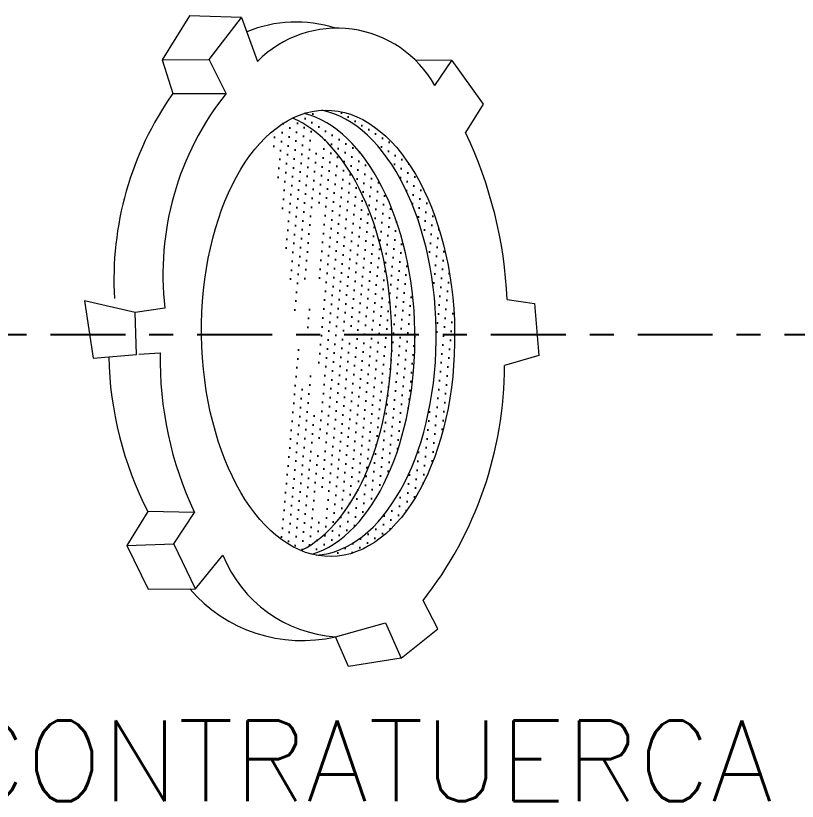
# Model space of a CAD drawing. Header units: inches. Extents: x 1693 to 10990, y 1878 to 5055.
# Drawn here: x 1715.329 to 1718.589, y 2275.774 to 2279.05 of the extents above; entities that cross this region are included whole.
import ezdxf
from ezdxf.enums import TextEntityAlignment as Align

# ---------------------------------------------------------------- set-up
doc = ezdxf.new("R2010")
doc.units = ezdxf.units.IN
doc.linetypes.add('CENTER', pattern=[20, 12.5, -2.5, 2.5, -2.5])
doc.linetypes.add('RAYITAS', pattern=[0.375, 0.25, -0.125])
doc.layers.add('TEXTOLEYENDA', color=3, linetype='Continuous', lineweight=5)
doc.layers.add('TOMACORRIENTE', color=22, linetype='RAYITAS', lineweight=9)
doc.styles.add('Romans', font='romans.shx')
pattern_1 = [(328.272766, (3611.453702, 2651.602654), (0.03176247913, 0.0196228156), [0, -0.033393532])]

msp = doc.modelspace()

# ---------------------------------------------------------------- hatches: boundary and pattern name
at = {"linetype": 'Continuous', "ltscale": 0.05, "true_color": 0xffffff}
h = msp.add_hatch(dxfattribs=at)
h.set_pattern_fill('DOTS', scale=0.021035, angle=-31.7272, style=0)
h.set_pattern_definition(pattern_1)
edge = h.paths.add_edge_path()
edge.add_ellipse((1716.37, 2277.7171), major_axis=(0.0126, -0.9308), ratio=0.567103, start_angle=14.9753, end_angle=166.2136, ccw=False)
edge.add_ellipse((1716.6322, 2277.7255), major_axis=(0.0126, -0.9308), ratio=0.567103, start_angle=346.2136, end_angle=351.4306)
edge.add_ellipse((1716.4665, 2277.7209), major_axis=(0.0126, -0.9308), ratio=0.567103, start_angle=9.4947, end_angle=171.4306)
edge.add_ellipse((1716.6322, 2277.7255), major_axis=(0.0126, -0.9308), ratio=0.567103, start_angle=189.4947, end_angle=194.9753)
edge = h.paths.add_edge_path()
edge.add_ellipse((1716.4665, 2277.7209), major_axis=(0.0126, -0.9308), ratio=0.567103, start_angle=9.4947, end_angle=171.4306, ccw=False)
edge.add_ellipse((1716.6322, 2277.7255), major_axis=(0.0126, -0.9308), ratio=0.567103, start_angle=351.4306, end_angle=541.5551)
edge.add_ellipse((1716.5552, 2277.7307), major_axis=(0.0126, -0.9308), ratio=0.567103, start_angle=1.5551, end_angle=173.1898)
edge.add_ellipse((1716.6322, 2277.7255), major_axis=(0.0126, -0.9308), ratio=0.567103, start_angle=181.5551, end_angle=189.4947)
h = msp.add_hatch(dxfattribs=at)
h.set_pattern_fill('DOTS', scale=0.021035, angle=-31.7272, style=0)
h.set_pattern_definition(pattern_1)
edge = h.paths.add_edge_path()
edge.add_ellipse((1716.4665, 2277.7209), major_axis=(0.0126, -0.9308), ratio=0.567103, start_angle=9.4947, end_angle=171.4306, ccw=False)
edge.add_ellipse((1716.6322, 2277.7255), major_axis=(0.0126, -0.9308), ratio=0.567103, start_angle=351.4306, end_angle=541.5551)
edge.add_ellipse((1716.5552, 2277.7307), major_axis=(0.0126, -0.9308), ratio=0.567103, start_angle=1.5551, end_angle=173.1898)
edge.add_ellipse((1716.6322, 2277.7255), major_axis=(0.0126, -0.9308), ratio=0.567103, start_angle=181.5551, end_angle=189.4947)

# ---------------------------------------------------------------- linework, layer by layer
at = {"color": 4, "linetype": 'CENTER', "ltscale": 0.025}
msp.add_line((1704.4488, 2277.7209), (1740.9197, 2277.7209), dxfattribs=at)
at = {"layer": 'TOMACORRIENTE', "color": 3, "linetype": 'Continuous', "ltscale": 0.05}
msp.add_line((1717.1489, 2278.8634), (1716.9963, 2278.8644), dxfattribs=at)
for points in [[(1716.2707, 2279.0433), (1716.0534, 2279.0501), (1715.9393, 2278.8655), (1716.1359, 2278.8678)], [(1716.2069, 2278.7259), (1716.1359, 2278.8678), (1716.2707, 2279.0433), (1716.3373, 2278.8596)], [(1715.9393, 2278.8655), (1715.984, 2278.7254), (1716.2069, 2278.7259)], [(1717.077, 2278.7586), (1717.1489, 2278.8634), (1717.2791, 2278.6819), (1717.2056, 2278.5629)], [(1717.3789, 2277.8668), (1717.4937, 2277.8497), (1717.5114, 2277.633), (1717.3681, 2277.5918)], [(1715.9513, 2277.8308), (1715.8277, 2277.8127), (1715.6155, 2277.8611), (1715.6523, 2277.6218), (1715.8326, 2277.6373), (1715.8277, 2277.8127)], [(1715.8427, 2277.6382), (1715.9316, 2277.6448)], [(1715.7929, 2276.8413), (1715.989, 2276.8474)], [(1715.7929, 2276.8413), (1715.989, 2276.8474)], [(1716.0783, 2276.6597), (1716.1935, 2276.7999)], [(1716.9374, 2276.3703), (1717.0899, 2276.4926), (1717.0281, 2276.6111)], [(1716.6631, 2276.4604), (1716.8718, 2276.5181), (1716.9374, 2276.3703), (1716.7172, 2276.3356), (1716.6631, 2276.4604)]]:
    msp.add_lwpolyline(points, dxfattribs=at)
msp.add_lwpolyline([(1716.0783, 2276.6597), (1715.989, 2276.8474), (1716.0747, 2276.979), (1715.8799, 2276.982), (1715.7929, 2276.8413), (1715.8821, 2276.6588), (1716.0783, 2276.6597)], close=True, dxfattribs=at)
for centre, radius, start, end in [((1716.4987, 2278.4892), 0.5346, 72.1708, 112.6594), ((1716.6692, 2278.5314), 0.4668, 29.1238, 135.3207), ((1717.0885, 2277.9489), 1.35, 144.893, 183.3356), ((1717.1486, 2277.9729), 1.2057, 141.3529, 186.7723), ((1715.5799, 2277.7885), 1.8007, 2.4919, 25.4706), ((1717.4186, 2277.6162), 1.4873, 178.8998, 205.3685), ((1717.2047, 2277.6602), 1.4883, 181.2673, 207.1097), ((1715.7827, 2277.5921), 1.5854, 321.7702, 359.989), ((1716.6976, 2277.0027), 0.5434, 201.9098, 266.3572), ((1716.5233, 2277.061), 0.6167, 220.6128, 283.1056)]:
    msp.add_arc(centre, radius, start, end, dxfattribs=at)
msp.add_ellipse((1716.6322, 2277.7255), major_axis=(0.0126, -0.9308), ratio=0.567103, dxfattribs=at)
at = {"layer": 'TOMACORRIENTE', "color": 7, "linetype": 'Continuous', "ltscale": 0.05, "true_color": 0xffffff}
for centre, start_param, end_param in [((1716.5552, 2277.7307), 0.027142, 3.022732), ((1716.37, 2277.7171), 0.261367, 2.900974), ((1716.4665, 2277.7209), 0.165715, 2.992029)]:
    msp.add_ellipse(centre, major_axis=(0.0126, -0.9308), ratio=0.567103, start_param=start_param, end_param=end_param, dxfattribs=at)

# ---------------------------------------------------------------- texts
at = {"layer": 'TEXTOLEYENDA', "color": 4, "style": 'Romans'}
msp.add_text('CONTRATUERCA', height=0.336565, dxfattribs=at).set_placement((1716.7784, 2275.774), align=Align.CENTER)

doc.saveas('drawing.dxf')
